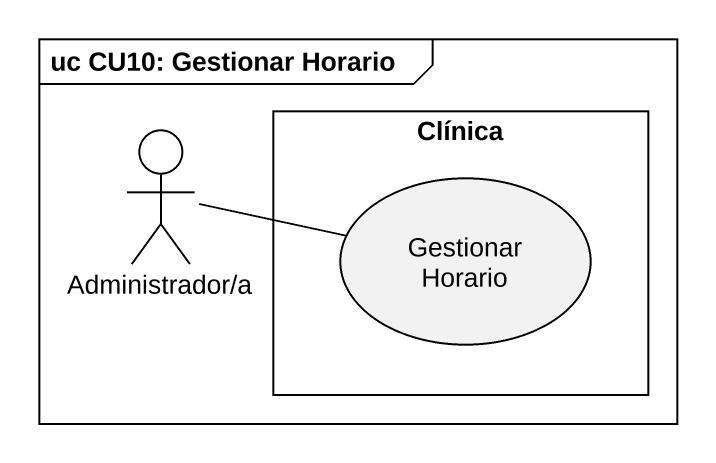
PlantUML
@startuml
mainframe uc CU10: Gestionar Horario
actor "Administrador/a" as Administrador_a
rectangle Clínica {
  usecase "Gestionar Horario" as Gestionar_Horario
}
Administrador_a -right- Gestionar_Horario
@enduml
